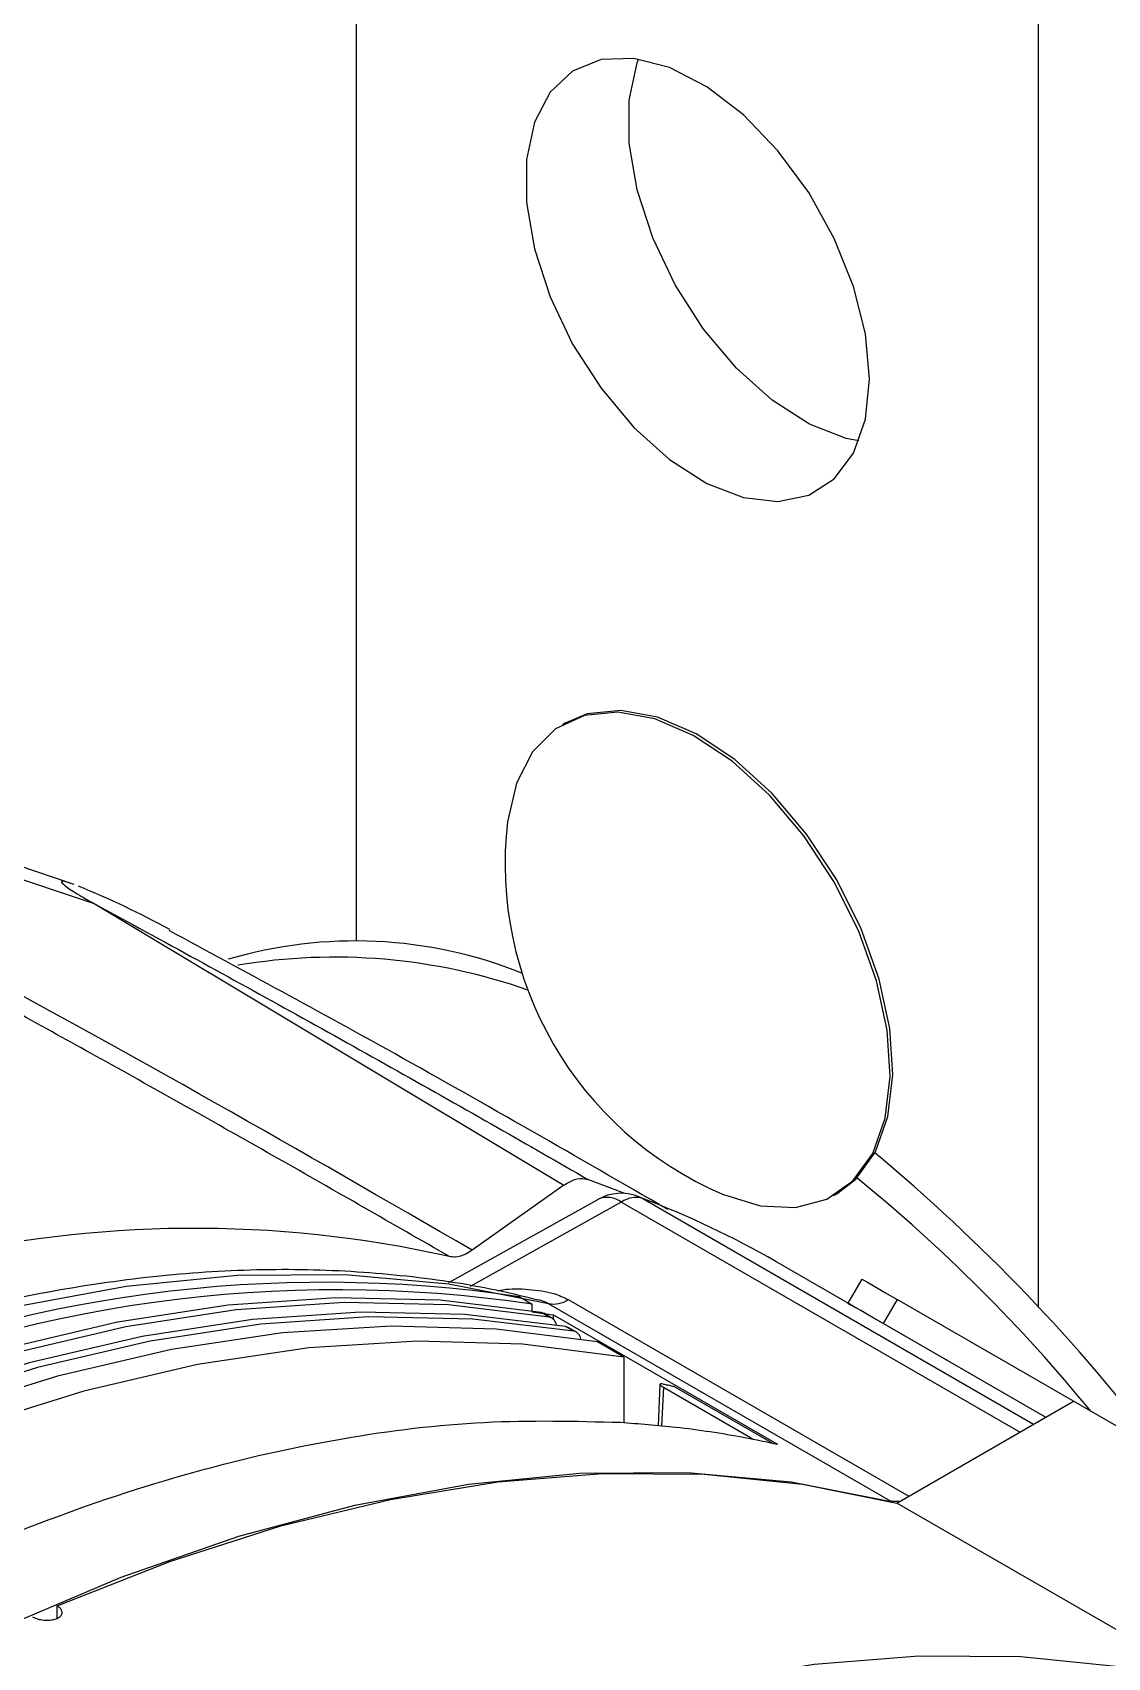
# Model space of a CAD drawing. Extents: x 2 to 136, y 1 to 99.
# Drawn here: x 14.779 to 16.172, y 85.232 to 87.337 of the extents above; entities that cross this region are included whole.
import ezdxf

# ---------------------------------------------------------------- set-up
doc = ezdxf.new("R2010")
doc.units = 0
doc.header["$MEASUREMENT"] = 0
doc.layers.add('OBJECT', color=7, linetype='CONTINUOUS')

msp = doc.modelspace()

# ---------------------------------------------------------------- linework, layer by layer
at = {"layer": 'OBJECT'}
for p, q in [((16.0829, 85.6859), (16.0829, 91.1953)), ((15.199, 86.1601), (15.199, 90.5464)), ((15.4694, 86.4422), (15.4659, 86.4401)), ((14.8335, 86.2332), (14.6422, 86.2975)), ((14.6449, 86.2801), (14.8591, 86.2085)), ((14.8591, 86.2085), (15.4677, 85.8435)), ((15.5467, 85.833), (15.4991, 85.8511)), ((15.5125, 85.8251), (15.3182, 85.7169)), ((15.4677, 85.8435), (15.3491, 85.7594)), ((15.5703, 85.8263), (15.5643, 85.8291)), ((15.5703, 85.8263), (16.0766, 85.534)), ((15.8178, 85.8304), (15.8214, 85.8325)), ((15.5423, 85.8218), (15.3466, 85.7124)), ((16.0587, 85.5237), (15.5423, 85.8218)), ((16.0921, 85.5429), (15.7426, 85.7447)), ((15.8539, 85.722), (15.8359, 85.6908)), ((15.4098, 85.6992), (15.4268, 85.6894)), ((15.4268, 85.6807), (15.4268, 85.6894)), ((15.4268, 85.6795), (15.4541, 85.6756)), ((15.4489, 85.6727), (15.4383, 85.6788)), ((15.4523, 85.6715), (15.4418, 85.6776)), ((15.8919, 85.4339), (15.4481, 85.6901)), ((15.4736, 85.6954), (15.9149, 85.4406)), ((15.8997, 85.6956), (15.8817, 85.6644)), ((16.1281, 85.5637), (15.8997, 85.6956)), ((15.7453, 85.5076), (15.4541, 85.6756)), ((15.4541, 85.6756), (15.4541, 85.6693)), ((15.4806, 85.6544), (15.4701, 85.6605)), ((15.4841, 85.6532), (15.4735, 85.6592)), ((16.0921, 85.5429), (15.8817, 85.6644)), ((15.5454, 85.6209), (15.5115, 85.6405)), ((15.5454, 85.6209), (15.5454, 85.536)), ((15.5923, 85.5855), (15.5899, 85.5318)), ((15.5968, 85.5818), (15.5945, 85.5314)), ((15.5968, 85.5818), (15.7096, 85.5169)), ((15.6108, 85.5826), (15.739, 85.5089)), ((15.8995, 85.4318), (16.1281, 85.5637)), ((16.5382, 85.327), (16.1281, 85.5637)), ((15.9032, 85.4339), (15.8919, 85.4339)), ((15.8919, 85.4337), (15.8919, 85.4339)), ((16.3096, 85.195), (15.8995, 85.4318)), ((14.8112, 85.2825), (14.8112, 85.2985))]:
    msp.add_line(p, q, dxfattribs=at)
at = {"layer": 'OBJECT', "flags": 128}
for points in [[(15.8637, 86.8881), (15.8585, 86.9464), (15.8431, 87.0079), (15.8183, 87.0699), (15.7852, 87.1294), (15.7453, 87.1837), (15.7005, 87.2301), (15.653, 87.2665), (15.6049, 87.2913), (15.5585, 87.3032), (15.516, 87.3017), (15.4792, 87.2869), (15.4501, 87.2594), (15.4299, 87.2206), (15.4195, 87.1723), (15.4195, 87.1167), (15.4299, 87.0564), (15.4501, 86.9942), (15.4792, 86.9331), (15.516, 86.8759), (15.5585, 86.8253), (15.6049, 86.7836), (15.653, 86.7528), (15.7005, 86.7344), (15.7453, 86.7292), (15.7852, 86.7374), (15.8183, 86.7586), (15.8431, 86.7919), (15.8585, 86.8358), (15.8637, 86.8881)], [(15.8502, 86.8077), (15.8335, 86.8111), (15.786, 86.8296), (15.7379, 86.8604), (15.6914, 86.902), (15.6489, 86.9527), (15.6122, 87.0099), (15.583, 87.071), (15.5628, 87.1331), (15.5525, 87.1934), (15.5525, 87.249), (15.5628, 87.2974), (15.5646, 87.3023)], [(15.8178, 86.2369), (15.7788, 86.2962), (15.7342, 86.3489), (15.6858, 86.3929), (15.6355, 86.4263), (15.5856, 86.4478), (15.5379, 86.4565), (15.4945, 86.452), (15.4572, 86.4346), (15.4273, 86.4049), (15.4063, 86.3642), (15.395, 86.3144)], [(15.8214, 86.239), (15.7823, 86.2982), (15.7377, 86.3509), (15.6893, 86.3949), (15.6391, 86.4283), (15.5891, 86.4498), (15.5415, 86.4585), (15.4981, 86.454), (15.4694, 86.4422)], [(15.6735, 85.8319), (15.7223, 85.8168), (15.7681, 85.8147), (15.8087, 85.8257), (15.8425, 85.8494), (15.868, 85.8847), (15.8843, 85.9303), (15.8907, 85.9844), (15.8868, 86.0446), (15.873, 86.1085), (15.8497, 86.1735), (15.8178, 86.2369)], [(15.8214, 85.8325), (15.846, 85.8514), (15.8715, 85.8868), (15.8878, 85.9324), (15.8942, 85.9864), (15.8904, 86.0466), (15.8765, 86.1105), (15.8532, 86.1755), (15.8214, 86.239)], [(15.4481, 85.6901), (15.3187, 85.7154), (15.184, 85.7276), (15.0444, 85.7266), (14.9007, 85.7124), (14.7533, 85.6852), (14.603, 85.645), (14.5173, 85.6167)], [(15.8539, 85.722), (15.8555, 85.7211), (15.8611, 85.7178), (15.8706, 85.7123), (15.8836, 85.7048), (15.8997, 85.6956)], [(15.4383, 85.6788), (15.3078, 85.6945), (15.1724, 85.6976), (15.0329, 85.6882), (14.8897, 85.6661), (14.7434, 85.6317), (14.5947, 85.5849), (14.4441, 85.526), (14.2923, 85.4552), (14.1399, 85.3728), (13.9874, 85.2792), (13.8356, 85.1747), (13.685, 85.0597), (13.5363, 84.9348), (13.39, 84.8004), (13.2468, 84.6571), (13.1073, 84.5054), (12.9719, 84.3461), (12.8414, 84.1796)], [(15.4489, 85.6727), (15.3183, 85.6884), (15.183, 85.6915), (15.0434, 85.6821), (14.9002, 85.6601), (14.754, 85.6256), (14.6052, 85.5788), (14.4547, 85.5199), (14.3028, 85.4491), (14.1504, 85.3668), (13.9979, 85.2731), (13.8461, 85.1686), (13.6955, 85.0537), (13.5468, 84.9287), (13.4005, 84.7943), (13.2574, 84.651), (13.1178, 84.4993), (12.9825, 84.34), (12.8519, 84.1735)], [(15.4701, 85.6605), (15.3395, 85.6762), (15.2042, 85.6793), (15.0646, 85.6698), (14.9214, 85.6478), (14.7752, 85.6134), (14.6265, 85.5666), (14.4759, 85.5077), (14.3241, 85.4369), (14.1716, 85.3545), (14.0192, 85.2609), (13.8673, 85.1564), (13.7167, 85.0414), (13.568, 84.9165), (13.4218, 84.7821), (13.2786, 84.6387), (13.139, 84.4871), (13.0037, 84.3277), (12.8731, 84.1613)], [(15.4383, 85.6788), (15.4405, 85.6782), (15.4418, 85.6776)], [(15.8817, 85.6644), (15.8656, 85.6736), (15.8526, 85.6812), (15.8431, 85.6866), (15.8375, 85.6899), (15.836, 85.6908), (15.8386, 85.6892), (15.8449, 85.6856)], [(15.4806, 85.6544), (15.3501, 85.6701), (15.2147, 85.6732), (15.0752, 85.6637), (14.932, 85.6417), (14.7857, 85.6073), (14.637, 85.5605), (14.4864, 85.5016), (14.3346, 85.4308), (14.1821, 85.3484), (14.0297, 85.2548), (13.8779, 85.1503), (13.7273, 85.0353), (13.5786, 84.9104), (13.4323, 84.776), (13.2891, 84.6327), (13.1496, 84.481), (13.0142, 84.3216), (12.8837, 84.1552)], [(15.5115, 85.6405), (15.3802, 85.6572), (15.244, 85.6611), (15.1035, 85.6523), (14.9593, 85.6307), (14.8119, 85.5964), (14.662, 85.5496), (14.5102, 85.4904), (14.3571, 85.4192), (14.2034, 85.3362), (14.0496, 85.2417), (13.8965, 85.1362), (13.7447, 85.02), (13.5948, 84.8938), (13.4474, 84.7579), (13.3032, 84.613), (13.1627, 84.4596), (13.0265, 84.2984), (12.8952, 84.1301)], [(15.4701, 85.6605), (15.4722, 85.6599), (15.4735, 85.6592)], [(15.5454, 85.6209), (15.4141, 85.6376), (15.278, 85.6415), (15.1375, 85.6327), (14.9932, 85.6111), (14.8458, 85.5768), (14.6959, 85.53), (14.5441, 85.4708), (14.391, 85.3996), (14.2373, 85.3166), (14.0836, 85.2221), (13.9305, 85.1166), (13.7787, 85.0005), (13.6287, 84.8742), (13.4814, 84.7383), (13.3371, 84.5934), (13.1966, 84.44), (13.0604, 84.2788), (12.9291, 84.1105)], [(13.1215, 83.8346), (13.2508, 84.0093), (13.3856, 84.177), (13.5251, 84.3371), (13.6689, 84.489), (13.8163, 84.6319), (13.9666, 84.7652), (14.1192, 84.8884), (14.2735, 85.001), (14.4288, 85.1024), (14.5845, 85.1923), (14.7398, 85.2702), (14.8941, 85.3358), (15.0467, 85.3888), (15.1971, 85.429), (15.3444, 85.4562), (15.4882, 85.4704), (15.6278, 85.4714), (15.7625, 85.4592), (15.8919, 85.4339)], [(14.8112, 85.2985), (14.9571, 85.356), (15.1012, 85.4021), (15.2431, 85.4366), (15.3822, 85.4593), (15.5179, 85.4702), (15.6496, 85.4692), (15.777, 85.4564), (15.8995, 85.4318)], [(16.3096, 85.195), (16.1872, 85.2196), (16.0598, 85.2325), (15.928, 85.2334), (15.7923, 85.2225), (15.6532, 85.1998), (15.5114, 85.1653), (15.3672, 85.1193), (15.2213, 85.0618)]]:
    msp.add_lwpolyline(points, dxfattribs=at)
at = {"layer": 'OBJECT'}
for centre, radius, start, end in [((15.857, 86.2595), 0.4653, 173.2215, 246.7731), ((14.3965, 85.1467), 1.171, 61.3895, 67.8024), ((15.1974, 85.5783), 0.5817, 68.186, 106.442), ((15.171, 85.3855), 0.7535, 70.5981, 99.5996), ((14.3383, 84.044), 2.3957, 37.3524, 50.2358), ((14.4882, 84.1868), 2.1505, 39.3477, 50.791), ((15.5423, 85.7711), 0.062, 69.267, 119.1597), ((15.5242, 85.7972), 0.0306, 53.488, 112.873), ((15.5611, 85.7943), 0.0333, 74.0154, 124.2943), ((15.1532, 84.7231), 1.1794, 60.0189, 69.2913), ((14.9894, 84.2776), 1.5101, 77.3693, 103.5828), ((15.1571, 83.9968), 1.721, 81.5565, 113.7095), ((15.1739, 83.98), 1.728, 81.5849, 114.2163), ((15.4543, 85.7247), 0.0351, 259.8176, 303.4206), ((15.4464, 85.6612), 0.0118, 6.2051, 77.8002), ((15.4781, 85.6429), 0.0118, 6.2051, 77.8002)]:
    msp.add_arc(centre, radius, start, end, dxfattribs=at)
for points, knots in [([(14.829, 86.2344), (14.8266, 86.2353), (14.8182, 86.2383), (14.8154, 86.2371), (14.8223, 86.2304), (14.8391, 86.2197), (14.8535, 86.2116), (14.8591, 86.2085)], [0, 0, 0, 0, 0.099604, 0.349779, 0.610366, 0.848721, 1, 1, 1, 1]), ([(14.8591, 86.2085), (14.9038, 86.1842), (14.9916, 86.1364), (15.1227, 86.0641), (15.2524, 85.9917), (15.3785, 85.9204), (15.4601, 85.8735), (15.4991, 85.8511)], [0, 0, 0, 0, 0.206023, 0.404822, 0.608638, 0.812834, 1, 1, 1, 1]), ([(15.6024, 85.8122), (15.485, 85.88), (15.2713, 86.0033), (15.0543, 86.1206), (14.9565, 86.1734)], [0, 0, 0, 0, 0.549415, 1, 1, 1, 1]), ([(15.3491, 85.7594), (15.1273, 85.8873), (14.9012, 86.0178), (14.6705, 86.14), (14.6662, 86.1423)], [0, 0, 0, 0, 0.981179, 1, 1, 1, 1]), ([(15.3196, 85.7511), (15.2456, 85.7936), (15.0976, 85.8786), (14.8812, 86.0003), (14.7383, 86.0789), (14.6702, 86.1164)], [0, 0, 0, 0, 0.343508, 0.686995, 1, 1, 1, 1]), ([(15.4677, 85.8435), (15.4724, 85.8463), (15.482, 85.852), (15.4926, 85.8529), (15.4978, 85.8514), (15.4991, 85.8511)], [0, 0, 0, 0, 0.425021, 0.850044, 1, 1, 1, 1]), ([(15.3491, 85.7594), (15.3464, 85.7576), (15.3389, 85.7528), (15.3285, 85.7499), (15.3221, 85.7508), (15.3196, 85.7511)], [0, 0, 0, 0, 0.263886, 0.723096, 1, 1, 1, 1]), ([(15.4347, 85.6947), (15.4191, 85.6986), (15.3635, 85.7122), (15.2644, 85.7273), (15.1361, 85.7358), (15.0037, 85.7327), (14.8678, 85.7179), (14.732, 85.6932), (14.6406, 85.6677), (14.5964, 85.6554)], [0, 0, 0, 0, 0.061321, 0.218505, 0.375996, 0.533956, 0.692368, 0.851177, 1, 1, 1, 1]), ([(15.3822, 85.7067), (15.3843, 85.7072), (15.3969, 85.7101), (15.4225, 85.7091), (15.4528, 85.7053), (15.4676, 85.6983), (15.4736, 85.6954)], [0, 0, 0, 0, 0.070253, 0.41493, 0.762422, 1, 1, 1, 1]), ([(15.4481, 85.6901), (15.446, 85.6912), (15.442, 85.6932), (15.4371, 85.6944), (15.4347, 85.695)], [0, 0, 0, 0, 0.534098, 1, 1, 1, 1]), ([(15.5967, 85.5857), (15.5954, 85.586), (15.5928, 85.5864), (15.592, 85.5856), (15.5931, 85.5842), (15.5951, 85.5828), (15.5965, 85.5819), (15.5968, 85.5818)], [0, 0, 0, 0, 0.29148, 0.560989, 0.754894, 0.949735, 1, 1, 1, 1]), ([(15.6108, 85.5826), (15.6087, 85.5831), (15.6046, 85.584), (15.5999, 85.5851), (15.5972, 85.5856), (15.5967, 85.5857)], [0, 0, 0, 0, 0.44189, 0.883774, 1, 1, 1, 1]), ([(15.5412, 85.536), (15.4828, 85.5375), (15.366, 85.5404), (15.1801, 85.5178), (14.9874, 85.4747), (14.7902, 85.4094), (14.5922, 85.324), (14.3927, 85.2188), (14.1914, 85.0928), (13.992, 84.9483), (13.7978, 84.7881), (13.6083, 84.6122), (13.422, 84.4204), (13.3028, 84.2797), (13.2432, 84.2094)], [0, 0, 0, 0, 0.082347, 0.164694, 0.249433, 0.334172, 0.416519, 0.498866, 0.583605, 0.668344, 0.750089, 0.831834, 0.915917, 1, 1, 1, 1]), ([(15.7453, 85.5076), (15.7308, 85.5106), (15.7019, 85.5168), (15.6577, 85.5241), (15.6044, 85.5313), (15.5652, 85.5342), (15.5412, 85.536)], [0, 0, 0, 0, 0.218765, 0.43753, 0.656295, 1, 1, 1, 1]), ([(15.7096, 85.5169), (15.7106, 85.5163), (15.7124, 85.5152), (15.7132, 85.5144), (15.7135, 85.5141)], [0, 0, 0, 0, 0.5492243, 1, 1, 1, 1]), ([(14.7793, 85.2846), (14.7807, 85.2839), (14.7839, 85.2823), (14.7903, 85.2806), (14.7979, 85.2799), (14.8053, 85.2805), (14.8116, 85.2823), (14.816, 85.2852), (14.8181, 85.2888), (14.8175, 85.2928), (14.8149, 85.2961), (14.8122, 85.2979), (14.8112, 85.2985)], [0, 0, 0, 0, 0.073488, 0.179791, 0.286365, 0.393528, 0.501387, 0.609762, 0.718227, 0.826269, 0.933534, 1, 1, 1, 1])]:
    msp.add_open_spline(points, degree=3, knots=knots, dxfattribs=at)

doc.saveas('drawing.dxf')
